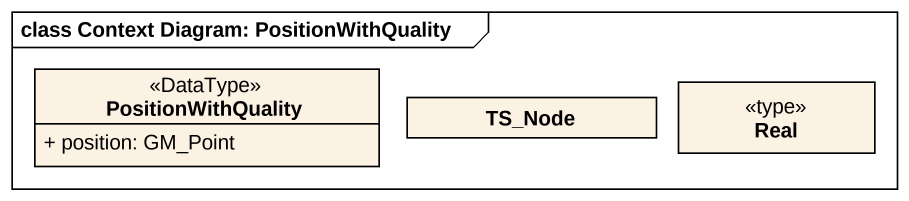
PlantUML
@startuml
mainframe class Context Diagram: PositionWithQuality
hide circle
hide empty members
skinparam classAttributeIconSize 0
class PositionWithQuality <<DataType>> {
  + position: GM_Point
}
class TS_Node
class Real <<type>>
@enduml
